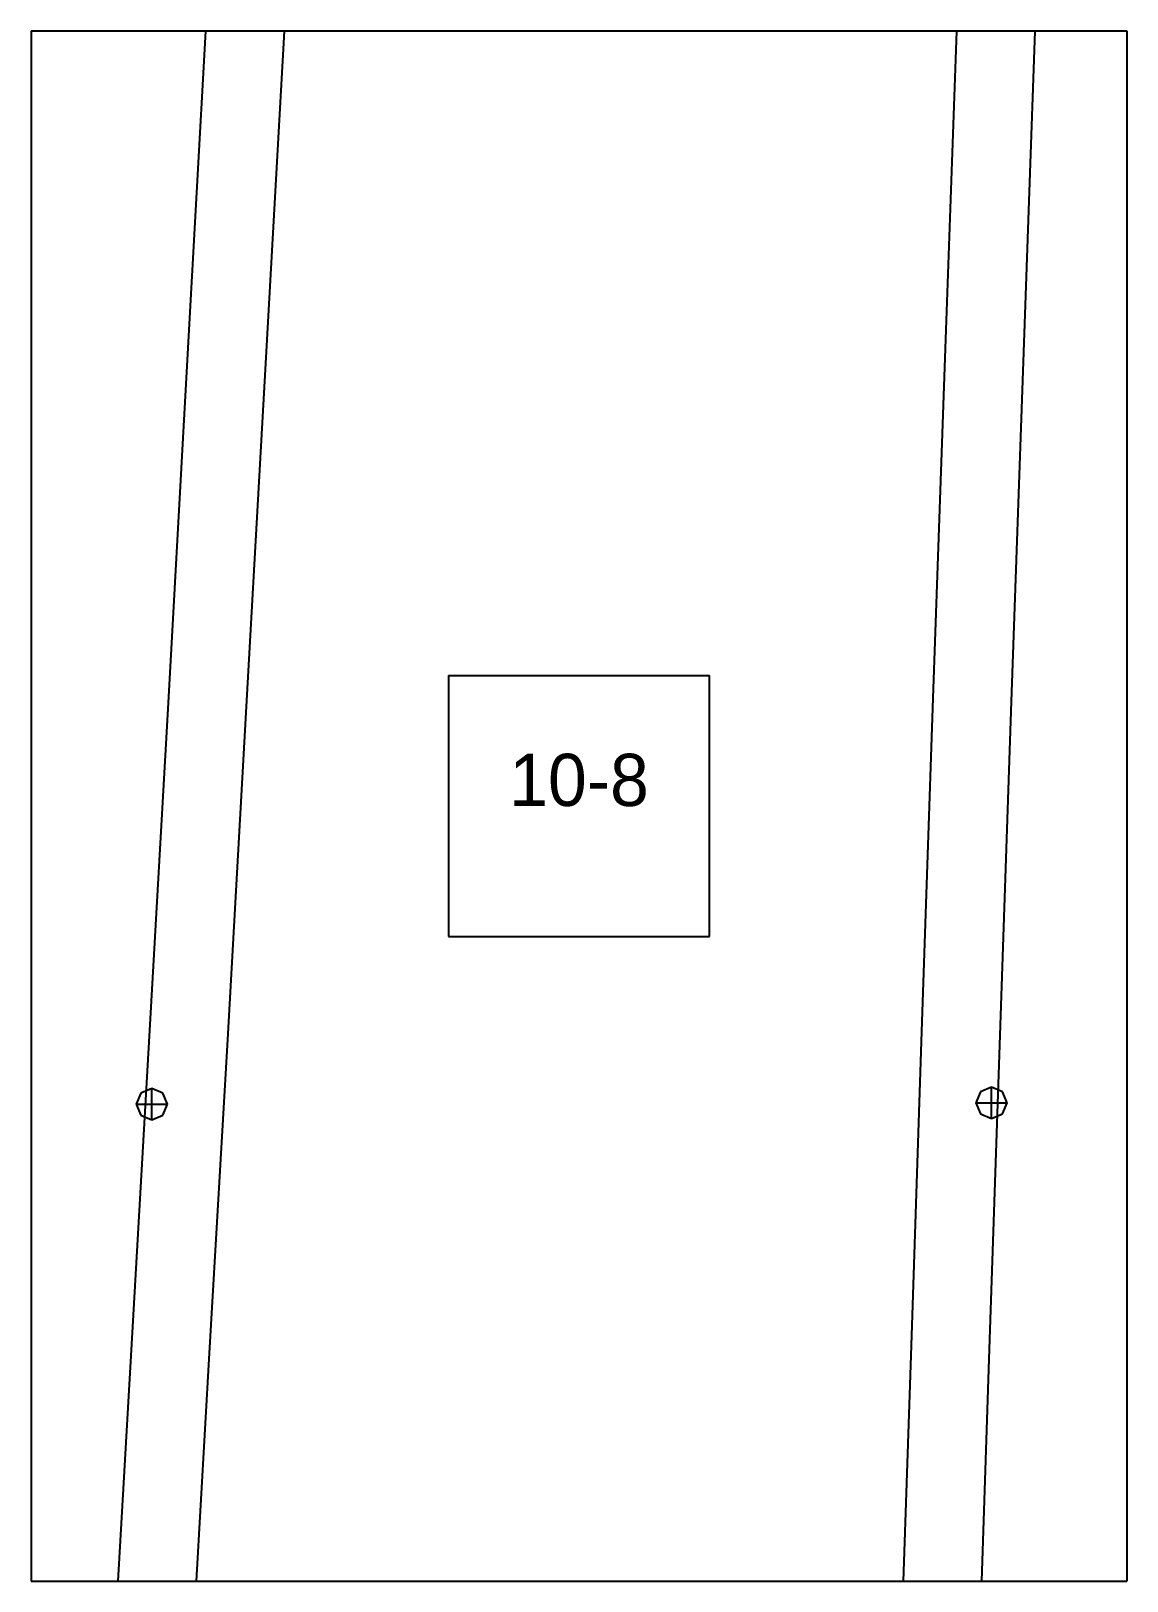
# Paper-space layout 'Plan 10-8' of a CAD drawing. Header units: metres, sheet in millimetres. Extents: x 0 to 210, y 0 to 297.
# The model-space entities are those that its viewports show. They can reach past a viewport. Long polylines and large blocks are cut down to what shows.
import ezdxf
from ezdxf.enums import TextEntityAlignment as Align

# ---------------------------------------------------------------- set-up
doc = ezdxf.new("R2010")
doc.units = ezdxf.units.M
for name, color, linetype in [('default', 7, 'Continuous'), ('TEXTLAYER', 7, 'Continuous'), ('VIEWPORTS', 7, 'Continuous')]:
    doc.layers.add(name, color=color, linetype=linetype)

msp = doc.modelspace()

# ---------------------------------------------------------------- linework, layer by layer
at = {"color": 9}
for p, q in [((1470, -2376), (1470, -2673)), ((1470, -2376), (1470, -2673)), ((1680, -2376), (1680, -2673)), ((1680, -2376), (1680, -2673)), ((1260, -2673), (1470, -2673)), ((1260, -2673), (1470, -2673)), ((1470, -2673), (1680, -2673)), ((1470, -2673), (1470, -2970)), ((1470, -2673), (1680, -2673)), ((1470, -2673), (1470, -2970)), ((1680, -2673), (1890, -2673)), ((1680, -2673), (1680, -2970)), ((1680, -2673), (1890, -2673)), ((1680, -2673), (1680, -2970)), ((1550, -2796.5), (1600, -2796.5)), ((1550, -2796.5), (1550, -2846.5)), ((1600, -2846.5), (1600, -2796.5)), ((1550, -2846.5), (1600, -2846.5)), ((1260, -2970), (1470, -2970)), ((1260, -2970), (1470, -2970)), ((1470, -2970), (1680, -2970)), ((1470, -2970), (1470, -3267)), ((1470, -2970), (1680, -2970)), ((1470, -2970), (1470, -3267)), ((1680, -2970), (1890, -2970)), ((1680, -2970), (1680, -3267)), ((1680, -2970), (1890, -2970)), ((1680, -2970), (1680, -3267))]:
    msp.add_line(p, q, dxfattribs=at)
at = {"layer": 'default', "color": 7, "linetype": 'Continuous'}
for p, q in [((1500.06, -2734.86), (1503.95, -2665.41)), ((1515.05, -2735.53), (1518.94, -2666.08)), ((1645.24, -2733.85), (1647.69, -2664.32)), ((1660.22, -2734.54), (1662.67, -2665.02)), ((1496.32, -2801.76), (1500.06, -2734.86)), ((1642.89, -2800.81), (1645.24, -2733.85)), ((1657.87, -2801.5), (1660.22, -2734.54)), ((1511.3, -2802.43), (1515.05, -2735.53)), ((1492.71, -2865.58), (1496.32, -2801.76)), ((1507.69, -2866.25), (1511.3, -2802.43)), ((1640.68, -2864.7), (1642.89, -2800.81)), ((1655.67, -2865.39), (1657.87, -2801.5)), ((1489.23, -2925.7), (1492.71, -2865.58)), ((1638.69, -2924.88), (1640.68, -2864.7)), ((1653.67, -2925.57), (1655.67, -2865.39)), ((1504.22, -2926.37), (1507.69, -2866.25)), ((1491.03, -2876.53), (1490.15, -2878.65)), ((1493.15, -2875.65), (1491.03, -2876.53)), ((1495.27, -2876.53), (1493.15, -2875.65)), ((1493.15, -2881.65), (1493.15, -2875.65)), ((1496.15, -2878.65), (1495.27, -2876.53)), ((1651.92, -2876.24), (1651.04, -2878.36)), ((1654.04, -2875.36), (1651.92, -2876.24)), ((1656.16, -2876.24), (1654.04, -2875.36)), ((1654.04, -2881.36), (1654.04, -2875.36)), ((1657.04, -2878.36), (1656.16, -2876.24)), ((1490.15, -2878.65), (1491.03, -2880.77)), ((1490.15, -2878.65), (1496.15, -2878.65)), ((1491.03, -2880.77), (1493.15, -2881.65)), ((1493.15, -2881.65), (1495.27, -2880.77)), ((1495.27, -2880.77), (1496.15, -2878.65)), ((1651.04, -2878.36), (1651.92, -2880.48)), ((1651.04, -2878.36), (1657.04, -2878.36)), ((1651.92, -2880.48), (1654.04, -2881.36)), ((1654.04, -2881.36), (1656.16, -2880.48)), ((1656.16, -2880.48), (1657.04, -2878.36)), ((1636.84, -2980.61), (1638.69, -2924.88)), ((1486.02, -2981.36), (1489.23, -2925.7)), ((1501, -2982.03), (1504.22, -2926.37)), ((1651.83, -2981.29), (1653.67, -2925.57))]:
    msp.add_line(p, q, dxfattribs=at)

# ---------------------------------------------------------------- texts
at = {"layer": 'TEXTLAYER', "color": 1}
msp.add_text('10-8', height=10, dxfattribs=at).set_placement((1575, -2821.5), align=Align.CENTER)

psp = doc.layouts.new('Plan 10-8')

# ---------------------------------------------------------------- viewports
at = {"layer": 'VIEWPORTS'}
psp.add_viewport(center=(105, 148.5), size=(210, 297), view_center_point=(1575, -2821.5), view_height=297, dxfattribs=at)

doc.saveas('drawing.dxf')
